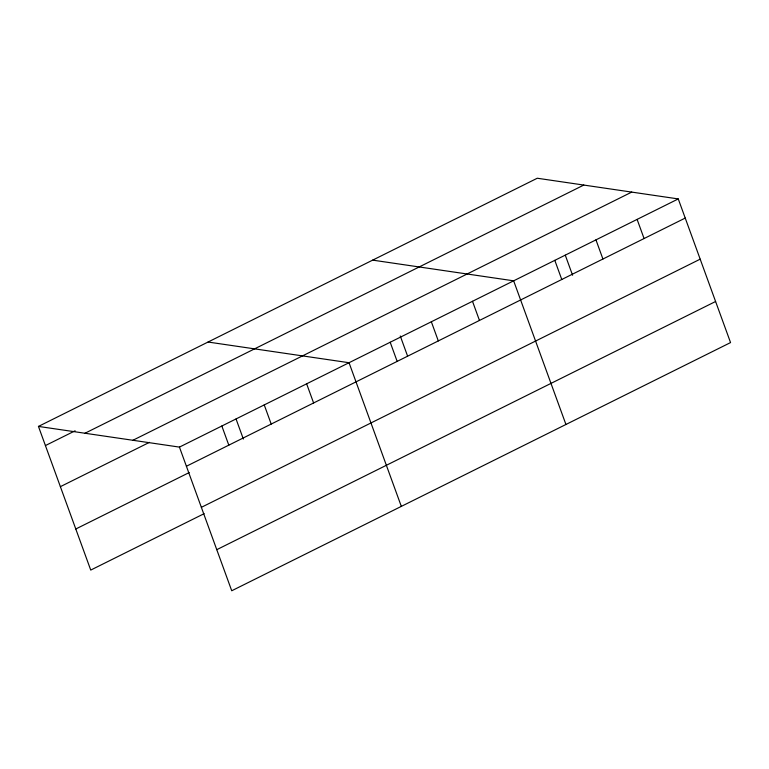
<?xml version="1.0" encoding="UTF-8"?>
<svg xmlns="http://www.w3.org/2000/svg" width="769" height="769" viewBox="0 0 769 769"><rect width="100%" height="100%" fill="white"/><g stroke="black" fill="none" stroke-linecap="round" stroke-linejoin="round"><path stroke-width="1.15" d="M38.45 426.42L537.271 178.235L678.258 198.921L730.55 342.58L231.729 590.765L179.437 447.106L38.45 426.42L90.742 570.079L204.16 513.654M45.419 445.568L75.102 430.803M84.975 433.245L583.796 185.06M132.912 440.272L631.734 192.096M60.376 486.662L149.417 442.358M179.437 447.106L678.258 198.921M186.406 466.254L685.227 218.069M75.785 528.995L189.203 472.56M201.363 507.338L700.184 259.163M216.771 549.672L715.593 301.496M372.667 260.133L513.644 280.82L565.936 424.478M208.053 342.032L349.039 362.718L401.322 506.386M637.107 219.396L644.076 238.544M595.956 239.87L602.925 259.018M565.282 255.183L572.578 275.235M554.805 260.345L561.774 279.493M472.493 301.294L479.462 320.442M431.342 321.769L438.311 340.917M400.264 335.976L407.56 356.028M390.191 342.243L397.16 361.392M306.639 383.818L313.608 402.966M264.238 404.907L271.207 424.065M236.054 418.99L243.36 439.041M221.837 426.007L228.806 445.155"/></g></svg>
